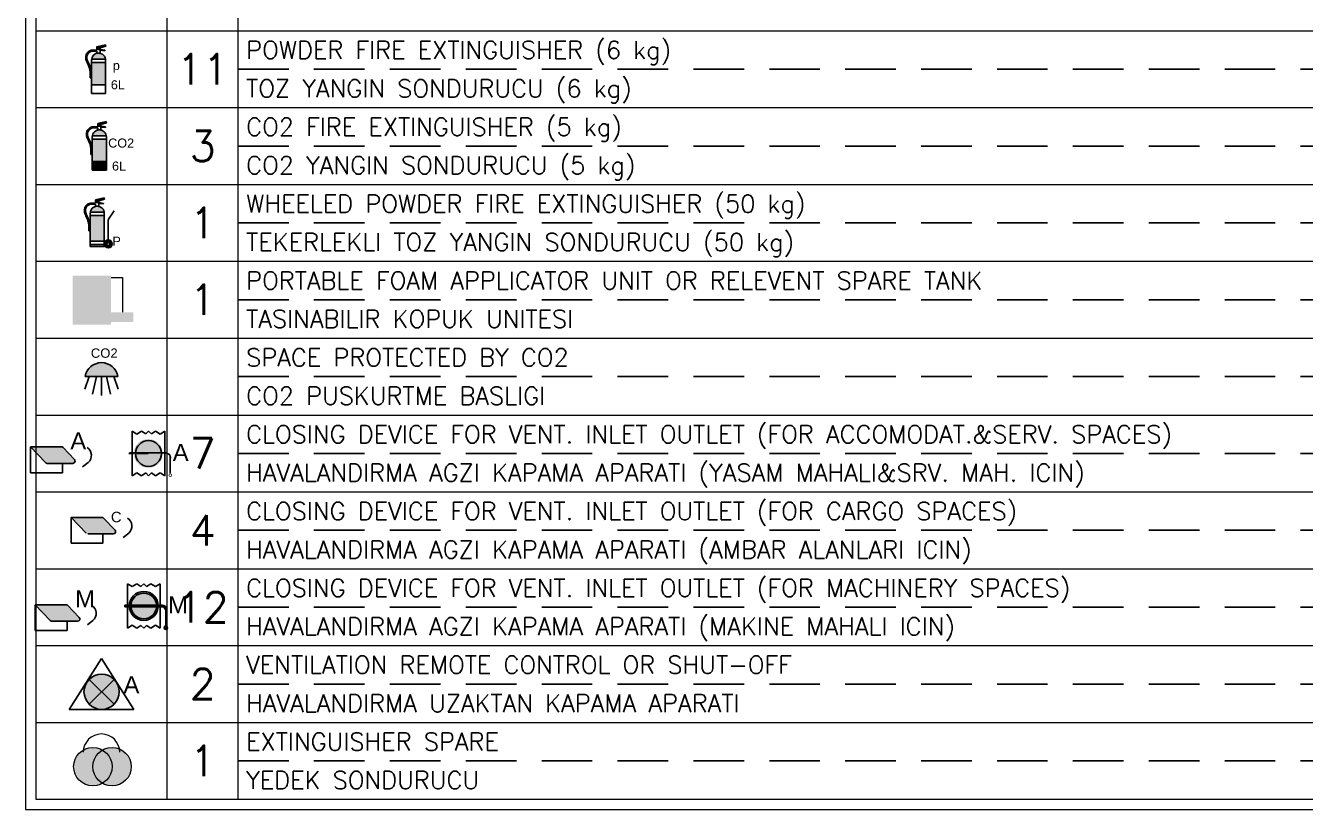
# Model space of a CAD drawing. Header units: millimetres. Extents: x -8500 to 134500, y -68500 to 34500.
# Drawn here: x 107900 to 120547, y 1700 to 9451 of the extents above; entities that cross this region are included whole.
import ezdxf
from ezdxf.enums import TextEntityAlignment as Align

# ---------------------------------------------------------------- set-up
doc = ezdxf.new("R2010")
doc.units = ezdxf.units.MM
doc.linetypes.add('DASHED_S', pattern=[750, 500, -250])
for name, color, linetype, lineweight in [('DASHED', 8, 'DASHED_S', 25), ('LEGEND', 7, 'Continuous', 18), ('SYM-FF', 1, 'Continuous', 18)]:
    doc.layers.add(name, color=color, linetype=linetype, lineweight=lineweight)
for name, color, linetype in [('dotted', 140, 'Continuous'), ('HATCH', 1, 'Continuous'), ('INER2', 151, 'Continuous'), ('SYMBOL', 31, 'Continuous'), ('VENT', 210, 'Continuous')]:
    doc.layers.add(name, color=color, linetype=linetype)
doc.styles.add('ARIAL', font='arial.ttf')
doc.styles.add('ROMANS', font='romans.shx')

# ---------------------------------------------------------------- blocks, each defined once
blk = doc.blocks.new('POW 6KG')
at = {"layer": 'SYMBOL'}
h = blk.add_hatch(color=1, dxfattribs=at)
edge = h.paths.add_edge_path()
edge.add_line((-2247.284, -963.924), (-2247.634, -963.924))
edge.add_line((-2247.634, -963.924), (-2247.634, -964.082))
edge.add_arc((-2248.466, -964.172), 0.837, 353.7735, 366.2265, ccw=False)
edge.add_line((-2247.634, -964.263), (-2247.634, -964.482))
edge.add_line((-2247.634, -964.482), (-2247.284, -964.482))
edge.add_line((-2247.284, -964.482), (-2247.284, -963.924))
h.paths.add_polyline_path([(-2247.284, -964.696), (-2247.634, -964.696)])
edge = h.paths.add_edge_path()
edge.add_arc((-2247.459, -963.864), 0.175, 90, 172.15)
edge.add_line((-2247.632, -963.84), (-2247.285, -963.84))
edge.add_arc((-2247.459, -963.864), 0.175, 7.85, 90)
h = blk.add_hatch(color=256, dxfattribs=at)
edge = h.paths.add_edge_path()
edge.add_line((-2247.42, -963.619), (-2247.303, -963.631))
edge.add_line((-2247.303, -963.631), (-2247.303, -963.619))
edge.add_line((-2247.303, -963.619), (-2247.42, -963.597))
edge.add_line((-2247.42, -963.597), (-2247.42, -963.559))
edge.add_line((-2247.42, -963.559), (-2247.279, -963.514))
edge.add_line((-2247.279, -963.514), (-2247.29, -963.483))
edge.add_line((-2247.29, -963.483), (-2247.501, -963.528))
edge.add_line((-2247.501, -963.528), (-2247.501, -963.615))
at = {"layer": 'dotted', "color": 6}
blk.add_lwpolyline([(-2247.285, -964.695), (-2247.636, -964.695), (-2247.636, -963.863, -0.414214), (-2247.46, -963.688), (-2247.46, -963.688, -0.414214), (-2247.285, -963.863)], format="xyb", close=True, dxfattribs=at)
for points in [[(-2247.29, -963.483), (-2247.501, -963.528)], [(-2247.501, -963.526), (-2247.501, -963.613)], [(-2247.501, -963.639), (-2247.501, -963.693)], [(-2247.42, -963.559), (-2247.279, -963.513)], [(-2247.42, -963.595), (-2247.42, -963.557)], [(-2247.303, -963.617), (-2247.42, -963.595)], [(-2247.42, -963.617), (-2247.303, -963.629)], [(-2247.42, -963.693), (-2247.42, -963.617)], [(-2247.303, -963.629), (-2247.303, -963.617)], [(-2247.279, -963.513), (-2247.29, -963.483)], [(-2247.285, -963.924), (-2247.636, -963.924)], [(-2247.634, -963.839), (-2247.287, -963.839)], [(-2247.67, -964.302), (-2247.643, -964.302)], [(-2247.636, -964.482), (-2247.285, -964.482)]]:
    blk.add_lwpolyline(points, dxfattribs=at)
blk.add_lwpolyline([(-2247.501, -963.693, -0.106872), (-2247.42, -963.693)], format="xyb", dxfattribs=at)
for points, knots in [([(-2247.501, -963.613), (-2247.514, -963.612), (-2247.527, -963.611), (-2247.568, -963.609), (-2247.595, -963.609), (-2247.649, -963.617), (-2247.676, -963.625), (-2247.712, -963.647), (-2247.724, -963.658), (-2247.745, -963.681), (-2247.753, -963.694), (-2247.769, -963.724), (-2247.776, -963.742), (-2247.782, -963.778), (-2247.783, -963.796), (-2247.777, -963.847), (-2247.767, -963.878), (-2247.746, -963.928), (-2247.736, -963.948), (-2247.719, -963.986), (-2247.71, -964.004), (-2247.696, -964.041), (-2247.689, -964.06), (-2247.68, -964.099), (-2247.677, -964.119), (-2247.67, -964.181), (-2247.669, -964.224), (-2247.67, -964.279), (-2247.67, -964.29), (-2247.67, -964.302)], [0.027104, 0.027104, 0.027104, 0.027104, 0.680846, 0.680846, 2.042538, 2.042538, 3.40423, 3.40423, 4.126415, 4.126415, 4.848601, 4.848601, 5.718136, 5.718136, 6.587672, 6.587672, 8.218711, 8.218711, 9.364028, 9.364028, 10.509345, 10.509345, 11.716642, 11.716642, 12.923939, 12.923939, 15.338534, 15.338534, 15.957922, 15.957922, 15.957922, 15.957922]), ([(-2247.643, -964.302), (-2247.642, -964.217), (-2247.64, -964.092), (-2247.717, -963.926), (-2247.781, -963.79), (-2247.688, -963.628), (-2247.575, -963.635), (-2247.501, -963.639)], [0, 0, 0, 0, 297.944458, 438.105277, 661.865253, 788.691466, 1028.865984, 1028.865984, 1028.865984, 1028.865984])]:
    blk.add_open_spline(points, degree=3, knots=knots, dxfattribs=at)
at = {"layer": 'dotted', "color": 6, "style": 'ARIAL'}
for s, height, p in [('p', 0.226, (-2247.106, -964.11)), ('6L', 0.2257, (-2247.155, -964.591))]:
    blk.add_text(s, height=height, dxfattribs=at).set_placement(p)
blk = doc.blocks.new('FPR-FIRE EXTINGUISHER (POWDER)')
at = {"layer": 'dotted', "color": 51, "xscale": 0.45989954711139, "yscale": 0.45989954711139}
blk.add_blockref('POW 6KG', (1033.573, 443.384), dxfattribs=at)
blk = doc.blocks.new('CO22')
at = {"layer": 'SYMBOL'}
h = blk.add_hatch(color=1, dxfattribs=at)
edge = h.paths.add_edge_path()
edge.add_line((6016.561, -5956.151), (6016.211, -5956.151))
edge.add_line((6016.211, -5956.151), (6016.211, -5956.308))
edge.add_arc((6015.379, -5956.399), 0.837, 353.7735, 366.2265, ccw=False)
edge.add_line((6016.211, -5956.49), (6016.211, -5956.709))
edge.add_line((6016.211, -5956.709), (6016.561, -5956.709))
edge.add_line((6016.561, -5956.709), (6016.561, -5956.151))
h.paths.add_polyline_path([(6016.561, -5956.922), (6016.211, -5956.922)])
edge = h.paths.add_edge_path()
edge.add_arc((6016.386, -5956.091), 0.175, 90, 172.15)
edge.add_line((6016.212, -5956.067), (6016.56, -5956.067))
edge.add_arc((6016.386, -5956.091), 0.175, 7.85, 90)
h = blk.add_hatch(color=256, dxfattribs=at)
edge = h.paths.add_edge_path()
edge.add_line((6016.426, -5955.845), (6016.543, -5955.857))
edge.add_line((6016.543, -5955.857), (6016.543, -5955.844))
edge.add_line((6016.543, -5955.844), (6016.426, -5955.822))
edge.add_line((6016.426, -5955.822), (6016.426, -5955.785))
edge.add_line((6016.426, -5955.785), (6016.567, -5955.739))
edge.add_line((6016.567, -5955.739), (6016.556, -5955.708))
edge.add_line((6016.556, -5955.708), (6016.346, -5955.754))
edge.add_line((6016.346, -5955.754), (6016.346, -5955.84))
at = {"layer": 'VENT'}
blk.add_hatch(color=253, dxfattribs=at).paths.add_polyline_path([(6016.561, -5956.709), (6016.211, -5956.709), (6016.211, -5956.922), (6016.561, -5956.922)])
at = {"layer": 'INER2', "color": 6}
blk.add_lwpolyline([(6016.561, -5956.922), (6016.211, -5956.922), (6016.211, -5956.091, -0.414214), (6016.386, -5955.915), (6016.386, -5955.915, -0.414214), (6016.561, -5956.091)], format="xyb", close=True, dxfattribs=at)
for points in [[(6016.556, -5955.71), (6016.346, -5955.755)], [(6016.346, -5955.867), (6016.346, -5955.92)], [(6016.426, -5955.786), (6016.567, -5955.741)], [(6016.426, -5955.822), (6016.426, -5955.785)], [(6016.543, -5955.844), (6016.426, -5955.822)], [(6016.426, -5955.845), (6016.543, -5955.857)], [(6016.567, -5955.741), (6016.556, -5955.71)], [(6016.561, -5956.151), (6016.211, -5956.151)], [(6016.212, -5956.067), (6016.56, -5956.067)], [(6016.211, -5956.709), (6016.561, -5956.709)]]:
    blk.add_lwpolyline(points, dxfattribs=at)
blk.add_lwpolyline([(6016.346, -5955.92, -0.106872), (6016.426, -5955.92)], format="xyb", dxfattribs=at)
for points, knots in [([(6016.346, -5955.84), (6016.333, -5955.839), (6016.319, -5955.838), (6016.279, -5955.837), (6016.251, -5955.837), (6016.197, -5955.844), (6016.171, -5955.852), (6016.134, -5955.875), (6016.122, -5955.885), (6016.102, -5955.908), (6016.093, -5955.921), (6016.077, -5955.951), (6016.071, -5955.969), (6016.064, -5956.006), (6016.064, -5956.024), (6016.069, -5956.074), (6016.08, -5956.105), (6016.101, -5956.155), (6016.11, -5956.175), (6016.128, -5956.213), (6016.136, -5956.231), (6016.151, -5956.269), (6016.157, -5956.287), (6016.167, -5956.326), (6016.17, -5956.346), (6016.177, -5956.408), (6016.177, -5956.451), (6016.177, -5956.506), (6016.177, -5956.518), (6016.176, -5956.529)], [0.027104, 0.027104, 0.027104, 0.027104, 0.680846, 0.680846, 2.042538, 2.042538, 3.40423, 3.40423, 4.126415, 4.126415, 4.848601, 4.848601, 5.718136, 5.718136, 6.587672, 6.587672, 8.218711, 8.218711, 9.364028, 9.364028, 10.509345, 10.509345, 11.716642, 11.716642, 12.923939, 12.923939, 15.338534, 15.338534, 15.957922, 15.957922, 15.957922, 15.957922]), ([(6016.203, -5956.529), (6016.204, -5956.444), (6016.206, -5956.319), (6016.13, -5956.153), (6016.065, -5956.017), (6016.159, -5955.855), (6016.272, -5955.862), (6016.346, -5955.867)], [0, 0, 0, 0, 297.944458, 438.105277, 661.865253, 788.691466, 1028.865984, 1028.865984, 1028.865984, 1028.865984])]:
    blk.add_open_spline(points, degree=3, knots=knots, dxfattribs=at)
at = {"layer": 'SYMBOL'}
for points in [[(6016.346, -5955.754), (6016.346, -5955.84)], [(6016.426, -5955.92), (6016.426, -5955.845)], [(6016.543, -5955.857), (6016.543, -5955.844)], [(6016.176, -5956.529), (6016.203, -5956.529)]]:
    blk.add_lwpolyline(points, dxfattribs=at)
at = {"layer": 'INER2', "color": 6, "style": 'ARIAL'}
for s, p in [('CO2', (6016.606, -5956.358)), ('6L', (6016.702, -5956.932))]:
    blk.add_text(s, height=0.2257, dxfattribs=at).set_placement(p)
blk = doc.blocks.new('FPR-FIRE EXTINGUISHER CO2')
at = {"layer": 'INER2', "color": 6, "xscale": 0.45989954711139, "yscale": 0.45989954711139}
blk.add_blockref('CO22', (-2766.958, 2739.309), dxfattribs=at)
blk = doc.blocks.new('CO2 50KG')
at = {"layer": 'SYMBOL'}
h = blk.add_hatch(color=256, dxfattribs=at)
edge = h.paths.add_edge_path()
edge.add_line((-2247.446, -965.31), (-2247.33, -965.322))
edge.add_line((-2247.33, -965.322), (-2247.33, -965.31))
edge.add_line((-2247.33, -965.31), (-2247.446, -965.288))
edge.add_line((-2247.446, -965.288), (-2247.446, -965.25))
edge.add_line((-2247.446, -965.25), (-2247.306, -965.205))
edge.add_line((-2247.306, -965.205), (-2247.317, -965.174))
edge.add_line((-2247.317, -965.174), (-2247.527, -965.22))
edge.add_line((-2247.527, -965.22), (-2247.527, -965.305))
h = blk.add_hatch(color=1, dxfattribs=at)
h.paths.add_polyline_path([(-2247.31, -965.616), (-2247.66, -965.616), (-2247.66, -965.773, -0.05439), (-2247.66, -965.954), (-2247.66, -966.256), (-2247.31, -966.256)])
h.paths.add_polyline_path([(-2247.31, -966.34), (-2247.66, -966.34), (-2247.66, -966.386), (-2247.31, -966.386)])
h.paths.add_polyline_path([(-2247.485, -965.381, 0.374631), (-2247.658, -965.532), (-2247.311, -965.532, 0.374631)])
h = blk.add_hatch(color=1, dxfattribs=at)
h.paths.add_polyline_path([(-2247.211, -966.225), (-2247.211, -966.287, 0.414214), (-2247.248, -966.324), (-2247.31, -966.324, -0.414214)])
h.paths.add_polyline_path([(-2247.211, -966.225, -0.414214), (-2247.111, -966.324, -1), (-2247.31, -966.324), (-2247.248, -966.324, 1), (-2247.173, -966.324, 0.414214), (-2247.211, -966.287)])
at = {"layer": 'dotted', "color": 6}
for points in [[(-2247.317, -965.174), (-2247.527, -965.219)], [(-2247.527, -965.219), (-2247.527, -965.305)], [(-2247.446, -965.25), (-2247.306, -965.205)], [(-2247.446, -965.287), (-2247.446, -965.25)], [(-2247.33, -965.31), (-2247.446, -965.287)], [(-2247.306, -965.205), (-2247.317, -965.174)], [(-2247.312, -965.616), (-2247.661, -965.616)], [(-2247.66, -965.532), (-2247.313, -965.532)], [(-2247.527, -965.332), (-2247.527, -965.385)], [(-2247.446, -965.31), (-2247.33, -965.322)], [(-2247.446, -965.385), (-2247.446, -965.31)], [(-2247.33, -965.322), (-2247.33, -965.31)], [(-2247.696, -965.993), (-2247.669, -965.993)], [(-2247.66, -966.256), (-2247.313, -966.256)], [(-2247.312, -966.34), (-2247.661, -966.34)]]:
    blk.add_lwpolyline(points, dxfattribs=at)
blk.add_lwpolyline([(-2247.312, -966.386), (-2247.661, -966.386), (-2247.661, -965.556, -0.414214), (-2247.487, -965.381), (-2247.487, -965.381, -0.414214), (-2247.312, -965.556)], format="xyb", close=True, dxfattribs=at)
blk.add_lwpolyline([(-2247.527, -965.385, -0.106872), (-2247.446, -965.385)], format="xyb", dxfattribs=at)
for radius in [0.0995, 0.0377]:
    blk.add_circle((-2247.212, -966.324), radius, dxfattribs=at)
for points, knots in [([(-2247.527, -965.305), (-2247.54, -965.304), (-2247.553, -965.304), (-2247.594, -965.302), (-2247.621, -965.302), (-2247.675, -965.31), (-2247.701, -965.317), (-2247.738, -965.34), (-2247.75, -965.35), (-2247.77, -965.373), (-2247.779, -965.386), (-2247.795, -965.416), (-2247.801, -965.434), (-2247.808, -965.471), (-2247.808, -965.489), (-2247.803, -965.539), (-2247.792, -965.57), (-2247.771, -965.62), (-2247.762, -965.64), (-2247.744, -965.678), (-2247.736, -965.696), (-2247.721, -965.733), (-2247.715, -965.752), (-2247.706, -965.791), (-2247.702, -965.811), (-2247.695, -965.872), (-2247.695, -965.915), (-2247.695, -965.97), (-2247.696, -965.982), (-2247.696, -965.993)], [0.027104, 0.027104, 0.027104, 0.027104, 0.680846, 0.680846, 2.042538, 2.042538, 3.40423, 3.40423, 4.126415, 4.126415, 4.848601, 4.848601, 5.718136, 5.718136, 6.587672, 6.587672, 8.218711, 8.218711, 9.364028, 9.364028, 10.509345, 10.509345, 11.716642, 11.716642, 12.923939, 12.923939, 15.338534, 15.338534, 15.957922, 15.957922, 15.957922, 15.957922]), ([(-2247.669, -965.993), (-2247.668, -965.909), (-2247.666, -965.784), (-2247.742, -965.618), (-2247.807, -965.482), (-2247.713, -965.321), (-2247.601, -965.328), (-2247.527, -965.332)], [0, 0, 0, 0, 297.944458, 438.105277, 661.865253, 788.691466, 1028.865984, 1028.865984, 1028.865984, 1028.865984])]:
    blk.add_open_spline(points, degree=3, knots=knots, dxfattribs=at)
at = {"layer": 'SYMBOL', "const_width": 0.0424}
blk.add_lwpolyline([(-2247.063, -965.494), (-2247.194, -965.688, 0.150225), (-2247.212, -965.747), (-2247.212, -966.269)], format="xyb", dxfattribs=at)
at = {"layer": 'dotted', "color": 6, "style": 'ARIAL'}
blk.add_text('P', height=0.225, dxfattribs=at).set_placement((-2247.107, -966.366))
blk = doc.blocks.new('FPR-POWDER WHEELED F.F EXTING')
at = {"layer": 'dotted', "color": 51, "xscale": 0.45989954711139, "yscale": 0.45989954711139}
blk.add_blockref('CO2 50KG', (1033.569, 444.17), dxfattribs=at)
blk = doc.blocks.new('FOAM_APPLICATOR')
at = {"true_color": 0xe1232d}
h = blk.add_hatch(color=7, dxfattribs=at)
h.dxf.hatch_style = 1
h.paths.add_polyline_path([(-300, -150), (100, -150), (100, 250), (-300, 250)])
at = {"true_color": 0x1e1e1e}
h = blk.add_hatch(color=7, dxfattribs=at)
h.dxf.hatch_style = 1
h.paths.add_polyline_path([(100, -230), (330, -230), (330, -130), (100, -130)])
at = {"true_color": 0xfae11e}
h = blk.add_hatch(color=7, dxfattribs=at)
h.dxf.hatch_style = 1
h.paths.add_polyline_path([(-300, -260), (100, -260), (100, -150), (-300, -150)])
blk.add_lwpolyline([(100, 230), (220, 230), (220, -130)])
blk = doc.blocks.new('C0')
at = {"layer": 'HATCH'}
blk.add_hatch(color=253, dxfattribs=at).paths.add_polyline_path([(1941.967, -4087.553), (1942.782, -4087.553, 0.842142)])
at = {"layer": 'dotted', "color": 6}
for p, q in [((1942.07, -4087.553), (1941.958, -4087.873)), ((1942.782, -4087.553), (1941.967, -4087.553)), ((1942.249, -4087.553), (1942.154, -4087.997)), ((1942.375, -4087.553), (1942.375, -4088.027)), ((1942.501, -4087.553), (1942.6, -4087.997)), ((1942.68, -4087.553), (1942.792, -4087.873))]:
    blk.add_line(p, q, dxfattribs=at)
blk.add_arc((1942.375, -4087.623), 0.414, 9.7957, 170.2043, dxfattribs=at)
at = {"layer": 'dotted', "color": 6, "style": 'ARIAL'}
blk.add_text('CO2', height=0.233, dxfattribs=at).set_placement((1942.108, -4087.088))
blk = doc.blocks.new('FPR-SPACE PROTECTED BY CO2')
at = {"layer": 'VENT', "color": 6, "xscale": 0.45989954711139, "yscale": 0.45989954711139}
blk.add_blockref('C0', (-893.297, 1879.866), dxfattribs=at)
blk = doc.blocks.new('AV')
at = {"layer": 'HATCH'}
blk.add_hatch(color=5, dxfattribs=at).paths.add_polyline_path([(6018.552, -5952.493, 0.205997), (6018.524, -5952.481), (6017.989, -5952.481), (6018.249, -5952.755, 0.205997), (6018.277, -5952.768), (6018.722, -5952.768, 0.657476), (6018.75, -5952.702)])
at = {"layer": 'dotted', "color": 6}
for p, q in [((6017.996, -5952.48), (6018.255, -5952.754)), ((6017.996, -5952.48), (6018.53, -5952.48)), ((6017.996, -5952.929), (6017.996, -5952.48)), ((6018.559, -5952.492), (6018.756, -5952.701)), ((6018.283, -5952.767), (6018.728, -5952.767)), ((6018.547, -5952.767), (6018.547, -5952.929)), ((6018.896, -5952.827), (6018.993, -5952.753)), ((6018.547, -5952.929), (6017.996, -5952.929))]:
    blk.add_line(p, q, dxfattribs=at)
blk.add_lwpolyline([(6018.896, -5952.827), (6018.993, -5952.753)], dxfattribs=at)
for centre, radius, start, end in [((6018.53, -5952.519), 0.0387, 43.4403, 90), ((6018.884, -5952.63), 0.164, 311.7236, 57.1221), ((6018.283, -5952.728), 0.0387, 223.4403, 270), ((6018.728, -5952.728), 0.0387, 270, 43.4403)]:
    blk.add_arc(centre, radius, start, end, dxfattribs=at)
at = {"layer": 'dotted', "color": 6, "style": 'ARIAL'}
blk.add_text('A', height=0.294, dxfattribs=at).set_placement((6018.684, -5952.525))
blk = doc.blocks.new('FPR-ACC.SPACES VENTILATION FIRE DUMPING_FLAP')
at = {"layer": 'INER2'}
h = blk.add_hatch(color=5, dxfattribs=at)
h.paths.add_polyline_path([(0.537, 0.148, 0.395683), (0.389, 0.009), (0.537, 0.009)])
h.paths.add_polyline_path([(0.684, 0.009, 0.395683), (0.537, 0.148), (0.537, 0.009)])
h.paths.add_polyline_path([(0.537, -0.009), (0.537, -0.148, 0.395683), (0.684, -0.009)])
h.paths.add_polyline_path([(0.537, -0.009), (0.389, -0.009, 0.395683), (0.537, -0.148)])
at = {"layer": 'SYMBOL'}
h = blk.add_hatch(color=256, dxfattribs=at)
h.paths.add_polyline_path([(0.537, 0.166), (0.537, 0.148, -0.414214), (0.684, 0), (0.703, 0, 0.414214)])
h.paths.add_polyline_path([(0.537, 0.148), (0.537, 0.166, 0.414214), (0.37, 0), (0.389, 0, -0.414214)])
h.paths.add_polyline_path([(0.389, 0), (0.37, 0, 0.414214), (0.537, -0.166), (0.537, -0.148, -0.414214)])
h.paths.add_polyline_path([(0.703, 0), (0.684, 0, -0.414214), (0.537, -0.148), (0.537, -0.166, 0.414214)])
h = blk.add_hatch(color=256, dxfattribs=at)
h.paths.add_polyline_path([(0.537, 0.009), (0.389, 0.009, 0.015921), (0.389, 0), (0.537, 0)])
h.paths.add_polyline_path([(0.37, 0.009), (0.349, 0.009), (0.349, 0), (0.37, 0, -0.014121)])
h.paths.add_polyline_path([(0.349, 0.009), (0.32, 0.009), (0.32, 0), (0.349, 0)])
h.paths.add_polyline_path([(0.684, 0.009), (0.537, 0.009), (0.537, 0), (0.684, 0, 0.015921)])
h.paths.add_polyline_path([(0.724, 0.009), (0.703, 0.009, -0.014121), (0.703, 0), (0.724, 0)])
h.paths.add_polyline_path([(0.749, 0.009), (0.724, 0.009), (0.724, 0), (0.749, 0)])
h = blk.add_hatch(color=256, dxfattribs=at)
h.paths.add_polyline_path([(0.778, 0), (0.749, 0), (0.749, -0.009, -0.414214), (0.78, -0.041), (0.799, -0.041, 0.24158)])
h.paths.add_polyline_path([(0.749, 0.009), (0.749, 0), (0.778, 0, 0.156931)])
h = blk.add_hatch(color=256, dxfattribs=at)
h.paths.add_polyline_path([(0.349, 0), (0.32, 0), (0.32, -0.009), (0.349, -0.009)])
h.paths.add_polyline_path([(0.37, 0), (0.349, 0), (0.349, -0.009), (0.37, -0.009, -0.014121)])
blk.add_hatch(color=256, dxfattribs=at).paths.add_polyline_path([(0.537, 0), (0.389, 0, 0.015921), (0.389, -0.009), (0.537, -0.009)])
h = blk.add_hatch(color=256, dxfattribs=at)
h.paths.add_polyline_path([(0.684, 0), (0.537, 0), (0.537, -0.009), (0.684, -0.009, 0.015921)])
h.paths.add_polyline_path([(0.724, 0), (0.703, 0, -0.014121), (0.703, -0.009), (0.724, -0.009)])
h.paths.add_polyline_path([(0.749, 0), (0.724, 0), (0.724, -0.009), (0.749, -0.009)])
h = blk.add_hatch(color=256, dxfattribs=at)
h.paths.add_polyline_path([(0.769, -0.25, 1), (0.81, -0.25, 1)])
h.paths.add_polyline_path([(0.801, -0.25, -1), (0.777, -0.25, -1)])
at = {"layer": 'dotted', "color": 6}
for p, q in [((0.351, 0.255), (0.351, -0.255)), ((0.351, 0.255), (0.406, 0.222)), ((0.406, 0.222), (0.46, 0.255)), ((0.46, 0.255), (0.507, 0.224)), ((0.507, 0.224), (0.539, 0.255)), ((0.572, 0.224), (0.539, 0.255)), ((0.619, 0.255), (0.572, 0.224)), ((0.673, 0.222), (0.619, 0.255)), ((0.727, 0.255), (0.673, 0.222)), ((0.727, 0.255), (0.727, -0.255)), ((0.323, 0.009), (0.323, -0.009)), ((0.751, 0.009), (0.323, 0.009)), ((0.351, -0.255), (0.406, -0.222)), ((0.406, -0.222), (0.46, -0.255)), ((0.46, -0.255), (0.507, -0.224)), ((0.507, -0.224), (0.539, -0.255)), ((0.572, -0.224), (0.539, -0.255)), ((0.619, -0.255), (0.572, -0.224)), ((0.673, -0.222), (0.619, -0.255)), ((0.727, -0.255), (0.673, -0.222))]:
    blk.add_line(p, q, dxfattribs=at)
blk.add_circle((0.539, 0), 0.148, dxfattribs=at)
at = {"layer": 'SYMBOL'}
blk.add_line((0.78, -0.046), (0.799, -0.046), dxfattribs=at)
at = {"layer": 'SYMBOL', "const_width": 0.0188}
blk.add_lwpolyline([(0.789, -0.041), (0.789, -0.23)], dxfattribs=at)
at = {"layer": 'INER2', "color": 6, "xscale": 0.66362073343725, "yscale": 0.66362073343725}
blk.add_blockref('AV', (-3994.481, 3950.266), dxfattribs=at)
at = {"layer": 'dotted', "color": 6, "style": 'ARIAL'}
blk.add_text('A', height=0.195, dxfattribs=at).set_placement((0.818, -0.086))
blk = doc.blocks.new('duc')
at = {"layer": 'HATCH'}
blk.add_hatch(color=2, dxfattribs=at).paths.add_polyline_path([(-2247.242, -951.283, 0.205997), (-2247.283, -951.265), (-2248.055, -951.265), (-2247.68, -951.661, 0.205997), (-2247.64, -951.678), (-2246.998, -951.678, 0.657476), (-2246.957, -951.584)])
at = {"layer": 'dotted', "color": 6}
for p, q in [((-2248.054, -951.263), (-2247.68, -951.659)), ((-2248.054, -951.263), (-2247.282, -951.263)), ((-2248.054, -951.911), (-2248.054, -951.263)), ((-2247.242, -951.281), (-2246.957, -951.583)), ((-2247.639, -951.677), (-2246.997, -951.677)), ((-2247.258, -951.677), (-2247.258, -951.911)), ((-2246.754, -951.764), (-2246.615, -951.657)), ((-2247.258, -951.911), (-2248.054, -951.911))]:
    blk.add_line(p, q, dxfattribs=at)
blk.add_lwpolyline([(-2246.754, -951.764), (-2246.615, -951.657)], dxfattribs=at)
for centre, radius, start, end in [((-2247.282, -951.319), 0.0558, 43.4403, 90), ((-2246.772, -951.48), 0.237, 311.7236, 57.1221), ((-2246.997, -951.621), 0.0558, 270, 43.4403)]:
    blk.add_arc(centre, radius, start, end, dxfattribs=at)
at = {"layer": 'dotted', "color": 6, "style": 'ARIAL'}
blk.add_text('C', height=0.264, dxfattribs=at).set_placement((-2247.06, -951.386))
blk = doc.blocks.new('FPR-CARGO SPACES VENTILATION FIRE DUMPING')
at = {"layer": 'dotted', "color": 6, "xscale": 0.45989954711139, "yscale": 0.45989954711139}
blk.add_blockref('duc', (1033.53, 437.634), dxfattribs=at)
blk = doc.blocks.new('mm')
at = {"layer": 'HATCH'}
blk.add_hatch(color=3, dxfattribs=at).paths.add_polyline_path([(-2247.176, -952.897, 0.205997), (-2247.217, -952.88), (-2247.988, -952.88), (-2247.614, -953.276, 0.205997), (-2247.574, -953.293), (-2246.932, -953.293, 0.657476), (-2246.891, -953.199)])
at = {"layer": 'dotted', "color": 6}
for p, q in [((-2247.978, -952.88), (-2247.604, -953.276)), ((-2247.978, -952.88), (-2247.207, -952.88)), ((-2247.978, -953.527), (-2247.978, -952.88)), ((-2247.166, -952.897), (-2246.881, -953.199)), ((-2247.563, -953.293), (-2246.921, -953.293)), ((-2247.182, -953.293), (-2247.182, -953.527)), ((-2246.678, -953.38), (-2246.539, -953.273)), ((-2247.182, -953.527), (-2247.978, -953.527))]:
    blk.add_line(p, q, dxfattribs=at)
blk.add_lwpolyline([(-2246.678, -953.38), (-2246.539, -953.273)], dxfattribs=at)
for centre, radius, start, end in [((-2247.207, -952.935), 0.0558, 43.4403, 90), ((-2246.696, -953.096), 0.237, 311.7236, 57.1221), ((-2247.563, -953.237), 0.0558, 223.4403, 270), ((-2246.921, -953.237), 0.0558, 270, 43.4403)]:
    blk.add_arc(centre, radius, start, end, dxfattribs=at)
at = {"layer": 'dotted', "color": 6, "style": 'ARIAL'}
blk.add_text('M', height=0.424, dxfattribs=at).set_placement((-2246.984, -952.945))
blk = doc.blocks.new('VENT')
at = {"layer": 'INER2'}
h = blk.add_hatch(color=3, dxfattribs=at)
h.paths.add_polyline_path([(1723.919, -4113.066, 0.395683), (1723.599, -4113.366), (1723.919, -4113.366)])
h.paths.add_polyline_path([(1724.239, -4113.366, 0.395683), (1723.919, -4113.066), (1723.919, -4113.366)])
h.paths.add_polyline_path([(1723.919, -4113.407), (1723.919, -4113.708, 0.395683), (1724.239, -4113.407)])
h.paths.add_polyline_path([(1723.919, -4113.407), (1723.599, -4113.407, 0.395683), (1723.919, -4113.708)])
at = {"layer": 'SYMBOL'}
h = blk.add_hatch(color=256, dxfattribs=at)
h.paths.add_polyline_path([(1723.919, -4113.025), (1723.919, -4113.066, -0.414214), (1724.24, -4113.387), (1724.281, -4113.387, 0.414214)])
h.paths.add_polyline_path([(1723.919, -4113.066), (1723.919, -4113.025, 0.414214), (1723.557, -4113.387), (1723.598, -4113.387, -0.414214)])
h.paths.add_polyline_path([(1723.598, -4113.387), (1723.557, -4113.387, 0.414214), (1723.919, -4113.749), (1723.919, -4113.708, -0.414214)])
h.paths.add_polyline_path([(1724.281, -4113.387), (1724.24, -4113.387, -0.414214), (1723.919, -4113.708), (1723.919, -4113.749, 0.414214)])
h = blk.add_hatch(color=256, dxfattribs=at)
h.paths.add_polyline_path([(1723.919, -4113.366), (1723.599, -4113.366, 0.015921), (1723.598, -4113.387), (1723.919, -4113.387)])
h.paths.add_polyline_path([(1723.558, -4113.366), (1723.511, -4113.366), (1723.511, -4113.387), (1723.557, -4113.387, -0.014121)])
h.paths.add_polyline_path([(1723.511, -4113.366), (1723.448, -4113.366), (1723.448, -4113.387), (1723.511, -4113.387)])
h.paths.add_polyline_path([(1724.239, -4113.366), (1723.919, -4113.366), (1723.919, -4113.387), (1724.24, -4113.387, 0.015921)])
h.paths.add_polyline_path([(1724.327, -4113.366), (1724.28, -4113.366, -0.014121), (1724.281, -4113.387), (1724.327, -4113.387)])
h.paths.add_polyline_path([(1724.38, -4113.366), (1724.327, -4113.366), (1724.327, -4113.387), (1724.38, -4113.387)])
h = blk.add_hatch(color=256, dxfattribs=at)
h.paths.add_polyline_path([(1723.511, -4113.387), (1723.448, -4113.387), (1723.448, -4113.407), (1723.511, -4113.407)])
h.paths.add_polyline_path([(1723.557, -4113.387), (1723.511, -4113.387), (1723.511, -4113.407), (1723.558, -4113.407, -0.014121)])
blk.add_hatch(color=256, dxfattribs=at).paths.add_polyline_path([(1723.919, -4113.387), (1723.598, -4113.387, 0.015921), (1723.599, -4113.407), (1723.919, -4113.407)])
h = blk.add_hatch(color=256, dxfattribs=at)
h.paths.add_polyline_path([(1724.24, -4113.387), (1723.919, -4113.387), (1723.919, -4113.407), (1724.239, -4113.407, 0.015921)])
h.paths.add_polyline_path([(1724.327, -4113.387), (1724.281, -4113.387, -0.014121), (1724.28, -4113.407), (1724.327, -4113.407)])
h.paths.add_polyline_path([(1724.38, -4113.387), (1724.327, -4113.387), (1724.327, -4113.407), (1724.38, -4113.407)])
h = blk.add_hatch(color=256, dxfattribs=at)
h.paths.add_polyline_path([(1724.444, -4113.387), (1724.38, -4113.387), (1724.38, -4113.407, -0.414214), (1724.448, -4113.475), (1724.489, -4113.475, 0.24158)])
h.paths.add_polyline_path([(1724.38, -4113.366), (1724.38, -4113.387), (1724.444, -4113.387, 0.156931)])
h = blk.add_hatch(color=256, dxfattribs=at)
h.paths.add_polyline_path([(1724.425, -4113.93, 1), (1724.513, -4113.93, 1)])
h.paths.add_polyline_path([(1724.495, -4113.93, -1), (1724.443, -4113.93, -1)])
at = {"layer": 'dotted', "color": 6}
for p, q in [((1723.51, -4112.833), (1723.51, -4113.941)), ((1723.51, -4112.833), (1723.628, -4112.904)), ((1723.628, -4112.904), (1723.746, -4112.833)), ((1723.746, -4112.833), (1723.847, -4112.9)), ((1723.847, -4112.9), (1723.918, -4112.833)), ((1723.989, -4112.9), (1723.918, -4112.833)), ((1724.091, -4112.833), (1723.989, -4112.9)), ((1724.209, -4112.904), (1724.091, -4112.833)), ((1724.327, -4112.833), (1724.209, -4112.904)), ((1724.327, -4112.833), (1724.327, -4113.941)), ((1723.448, -4113.366), (1723.448, -4113.407)), ((1724.38, -4113.366), (1723.448, -4113.366)), ((1724.38, -4113.407), (1723.448, -4113.407)), ((1724.38, -4113.407), (1724.38, -4113.366)), ((1724.448, -4113.475), (1724.489, -4113.475)), ((1723.51, -4113.941), (1723.628, -4113.87)), ((1723.628, -4113.87), (1723.746, -4113.941)), ((1723.746, -4113.941), (1723.847, -4113.874)), ((1723.847, -4113.874), (1723.918, -4113.941)), ((1723.989, -4113.874), (1723.918, -4113.941)), ((1724.091, -4113.941), (1723.989, -4113.874)), ((1724.209, -4113.87), (1724.091, -4113.941)), ((1724.327, -4113.941), (1724.209, -4113.87))]:
    blk.add_line(p, q, dxfattribs=at)
for centre, radius in [((1723.918, -4113.387), 0.362), ((1723.918, -4113.387), 0.321), ((1724.468, -4113.93), 0.0438), ((1724.468, -4113.93), 0.0263)]:
    blk.add_circle(centre, radius, dxfattribs=at)
for radius in [0.109, 0.068]:
    blk.add_arc((1724.38, -4113.475), radius, 0, 90, dxfattribs=at)
at = {"layer": 'SYMBOL', "const_width": 0.0408}
blk.add_lwpolyline([(1724.469, -4113.475), (1724.469, -4113.886)], dxfattribs=at)
at = {"layer": 'dotted', "color": 6, "style": 'ARIAL'}
blk.add_text('M', height=0.424, dxfattribs=at).set_placement((1724.526, -4113.575))
blk = doc.blocks.new('FPR-MACHINERY SPACES VENTILATION FIRE DUMPING_FLAP')
at = {"layer": 'dotted', "color": 6, "xscale": 0.45989954711139, "yscale": 0.45989954711139}
blk.add_blockref('mm', (1033.084, 438.257), dxfattribs=at)
at = {"layer": 'VENT', "xscale": 0.45989954711139, "yscale": 0.45989954711139}
blk.add_blockref('VENT', (-792.344, 1891.759), dxfattribs=at)
blk = doc.blocks.new('A')
at = {"layer": 'VENT'}
h = blk.add_hatch(color=5, dxfattribs=at)
h.paths.add_polyline_path([(-2247.3, -980.626, 0.414214), (-2247.92, -980.626), (-2247.61, -980.936)])
h.paths.add_polyline_path([(-2247.92, -980.626, 0.198912), (-2248.049, -980.936, 0.198912), (-2247.92, -981.246), (-2247.61, -980.936)])
h.paths.add_polyline_path([(-2247.61, -980.936), (-2247.92, -981.246, 0.414214), (-2247.3, -981.246)])
h.paths.add_polyline_path([(-2247.171, -980.936, 0.198912), (-2247.3, -980.626), (-2247.61, -980.936), (-2247.3, -981.246, 0.198912)])
at = {"layer": 'dotted', "color": 6}
for p, q in [((-2247.613, -980.108), (-2248.423, -981.377)), ((-2247.613, -980.108), (-2248.423, -981.377)), ((-2246.804, -981.377), (-2247.613, -980.108)), ((-2246.804, -981.377), (-2247.613, -980.108)), ((-2247.92, -980.626), (-2247.299, -981.246)), ((-2247.299, -980.626), (-2247.92, -981.246)), ((-2248.423, -981.377), (-2246.804, -981.377)), ((-2248.423, -981.377), (-2246.804, -981.377))]:
    blk.add_line(p, q, dxfattribs=at)
blk.add_circle((-2247.61, -980.936), 0.439, dxfattribs=at)
at = {"layer": 'dotted', "color": 6, "style": 'ARIAL'}
blk.add_text('A', height=0.424, dxfattribs=at).set_placement((-2247.063, -980.971))
blk = doc.blocks.new('FPR-ACC. SPACE VENT REMOTE SHUT-OFF')
at = {"layer": 'dotted', "color": 51, "xscale": 0.45989954711139, "yscale": 0.45989954711139}
blk.add_blockref('A', (1033.676, 451.043), dxfattribs=at)
blk = doc.blocks.new('EXT_SPARE')
at = {"true_color": 0xe1232d}
h = blk.add_hatch(color=7, dxfattribs=at)
h.dxf.hatch_style = 1
h.paths.add_polyline_path([(110, -60), (108, -34), (103, -8), (95, 17), (83, 40), (69, 62), (51, 81), (32, 99), (10, 113), (-13, 125), (-38, 133), (-64, 138), (-90, 140), (-116, 138), (-142, 133), (-167, 125), (-190, 113), (-212, 99), (-231, 81), (-249, 62), (-263, 40), (-275, 17), (-283, -8), (-288, -34), (-290, -60), (-288, -86), (-283, -112), (-275, -137), (-263, -160), (-249, -182), (-231, -201), (-212, -219), (-190, -233), (-167, -245), (-142, -253), (-116, -258), (-90, -260), (-64, -258), (-38, -253), (-13, -245), (10, -233), (32, -219), (51, -201), (69, -182), (83, -160), (95, -137), (103, -112), (108, -86)])
at = {"true_color": 0x1e1e1e}
h = blk.add_hatch(color=7, dxfattribs=at)
h.dxf.hatch_style = 1
h.paths.add_polyline_path([(310, -60), (308, -34), (303, -8), (295, 17), (283, 40), (269, 62), (251, 81), (232, 99), (210, 113), (187, 125), (162, 133), (136, 138), (110, 140), (84, 138), (58, 133), (33, 125), (10, 113), (-12, 99), (-31, 81), (-49, 62), (-63, 40), (-75, 17), (-83, -8), (-88, -34), (-90, -60), (-88, -86), (-83, -112), (-75, -137), (-63, -160), (-49, -182), (-31, -201), (-12, -219), (10, -233), (33, -245), (58, -253), (84, -258), (110, -260), (136, -258), (162, -253), (187, -245), (210, -233), (232, -219), (251, -201), (269, -182), (283, -160), (295, -137), (303, -112), (308, -86)])
for centre in [(-90, -60), (110, -60)]:
    blk.add_circle(centre, 200)
blk.add_arc((0, 90), 190, 0, 180)

msp = doc.modelspace()

# ---------------------------------------------------------------- linework, layer by layer
at = {"layer": 'DASHED'}
for p, q in [((110000, 9020), (127500, 9020)), ((110000, 8260), (127500, 8260)), ((110000, 7500), (127500, 7500)), ((110000, 6740), (127500, 6740)), ((110000, 5980), (127500, 5980)), ((110000, 5220), (127500, 5220)), ((110000, 4460), (127500, 4460)), ((110000, 3700), (127500, 3700)), ((110000, 2940), (127500, 2940)), ((110000, 2180), (127500, 2180))]:
    msp.add_line(p, q, dxfattribs=at)
at = {"layer": 'LEGEND'}
for p, q in [((109300, 1800), (109300, 31000)), ((110000, 1800), (110000, 31000)), ((108000, 9400), (131500, 9400)), ((108000, 8640), (131500, 8640)), ((108000, 7880), (131500, 7880)), ((108000, 7120), (131500, 7120)), ((108000, 6360), (131500, 6360)), ((108000, 5600), (131500, 5600)), ((108000, 4840), (131500, 4840)), ((108000, 4080), (131500, 4080)), ((108000, 3320), (131500, 3320)), ((108000, 2560), (131500, 2560)), ((108000, 1800), (131500, 1800))]:
    msp.add_line(p, q, dxfattribs=at)
for points in [[(107900, 1700), (131600, 1700), (131600, 31100), (107900, 31100)], [(108000, 1800), (131500, 1800), (131500, 31000), (108000, 31000)]]:
    msp.add_lwpolyline(points, close=True, dxfattribs=at)

# ---------------------------------------------------------------- block references
at = {"layer": 'SYM-FF'}
for name, p, xscale, yscale in [('FPR-FIRE EXTINGUISHER (POWDER)', (108650, 9020), 861.213, 861.213), ('FPR-FIRE EXTINGUISHER CO2', (108650, 8260), 861.213, 861.213), ('FPR-POWDER WHEELED F.F EXTING', (108650, 7500), 861.213, 861.213), ('FOAM_APPLICATOR', (108650, 6740), 0.95, 0.95), ('FPR-SPACE PROTECTED BY CO2', (108650, 5980), 861.213, 861.213), ('FPR-ACC.SPACES VENTILATION FIRE DUMPING_FLAP', (108650, 5220), 861.213, 861.213), ('FPR-CARGO SPACES VENTILATION FIRE DUMPING', (108650, 4460), 861.213, 861.213), ('FPR-MACHINERY SPACES VENTILATION FIRE DUMPING_FLAP', (108650, 3700), 861.213, 861.213), ('FPR-ACC. SPACE VENT REMOTE SHUT-OFF', (108650, 2940), 861.213, 861.213), ('EXT_SPARE', (108650, 2180), 0.95, 0.95)]:
    msp.add_blockref(name, p, dxfattribs=dict(at, xscale=xscale, yscale=yscale))

# ---------------------------------------------------------------- texts
at = {"layer": 'LEGEND', "style": 'ROMANS'}
for s, p in [('POWDER FIRE EXTINGUISHER (6 kg)', (110080, 9210)), ('TOZ YANGIN SONDURUCU (6 kg)', (110080, 8830)), ('CO2 FIRE EXTINGUISHER (5 kg)', (110080, 8450)), ('CO2 YANGIN SONDURUCU (5 kg)', (110080, 8070)), ('WHEELED POWDER FIRE EXTINGUISHER (50 kg)', (110080, 7690)), ('TEKERLEKLI TOZ YANGIN SONDURUCU (50 kg)', (110080, 7310)), ('PORTABLE FOAM APPLICATOR UNIT OR RELEVENT SPARE TANK', (110080, 6930)), ('TASINABILIR KOPUK UNITESI', (110080, 6550)), ('SPACE PROTECTED BY CO2', (110080, 6170)), ('CO2 PUSKURTME BASLIGI', (110080, 5790)), ('CLOSING DEVICE FOR VENT. INLET OUTLET (FOR ACCOMODAT.&SERV. SPACES)', (110080, 5410)), ('HAVALANDIRMA AGZI KAPAMA APARATI (YASAM MAHALI&SRV. MAH. ICIN)', (110080, 5030)), ('CLOSING DEVICE FOR VENT. INLET OUTLET (FOR CARGO SPACES)', (110080, 4650)), ('HAVALANDIRMA AGZI KAPAMA APARATI (AMBAR ALANLARI ICIN)', (110080, 4270)), ('CLOSING DEVICE FOR VENT. INLET OUTLET (FOR MACHINERY SPACES)', (110080, 3890)), ('HAVALANDIRMA AGZI KAPAMA APARATI (MAKINE MAHALI ICIN)', (110080, 3510)), ('VENTILATION REMOTE CONTROL OR SHUT-OFF', (110080, 3130)), ('HAVALANDIRMA UZAKTAN KAPAMA APARATI', (110080, 2750)), ('EXTINGUISHER SPARE', (110080, 2370)), ('YEDEK SONDURUCU', (110080, 1990))]:
    msp.add_text(s, height=175, dxfattribs=at).set_placement(p, align=Align.MIDDLE_LEFT)
for s, p in [('11', (109650, 9020)), ('3', (109650, 8260)), ('1', (109650, 7500)), ('1', (109650, 6740)), ('7', (109650, 5220)), ('4', (109650, 4460)), ('12', (109650, 3700)), ('2', (109650, 2940)), ('1', (109650, 2180))]:
    msp.add_text(s, height=300, dxfattribs=at).set_placement(p, align=Align.MIDDLE_CENTER)

doc.saveas('drawing.dxf')
